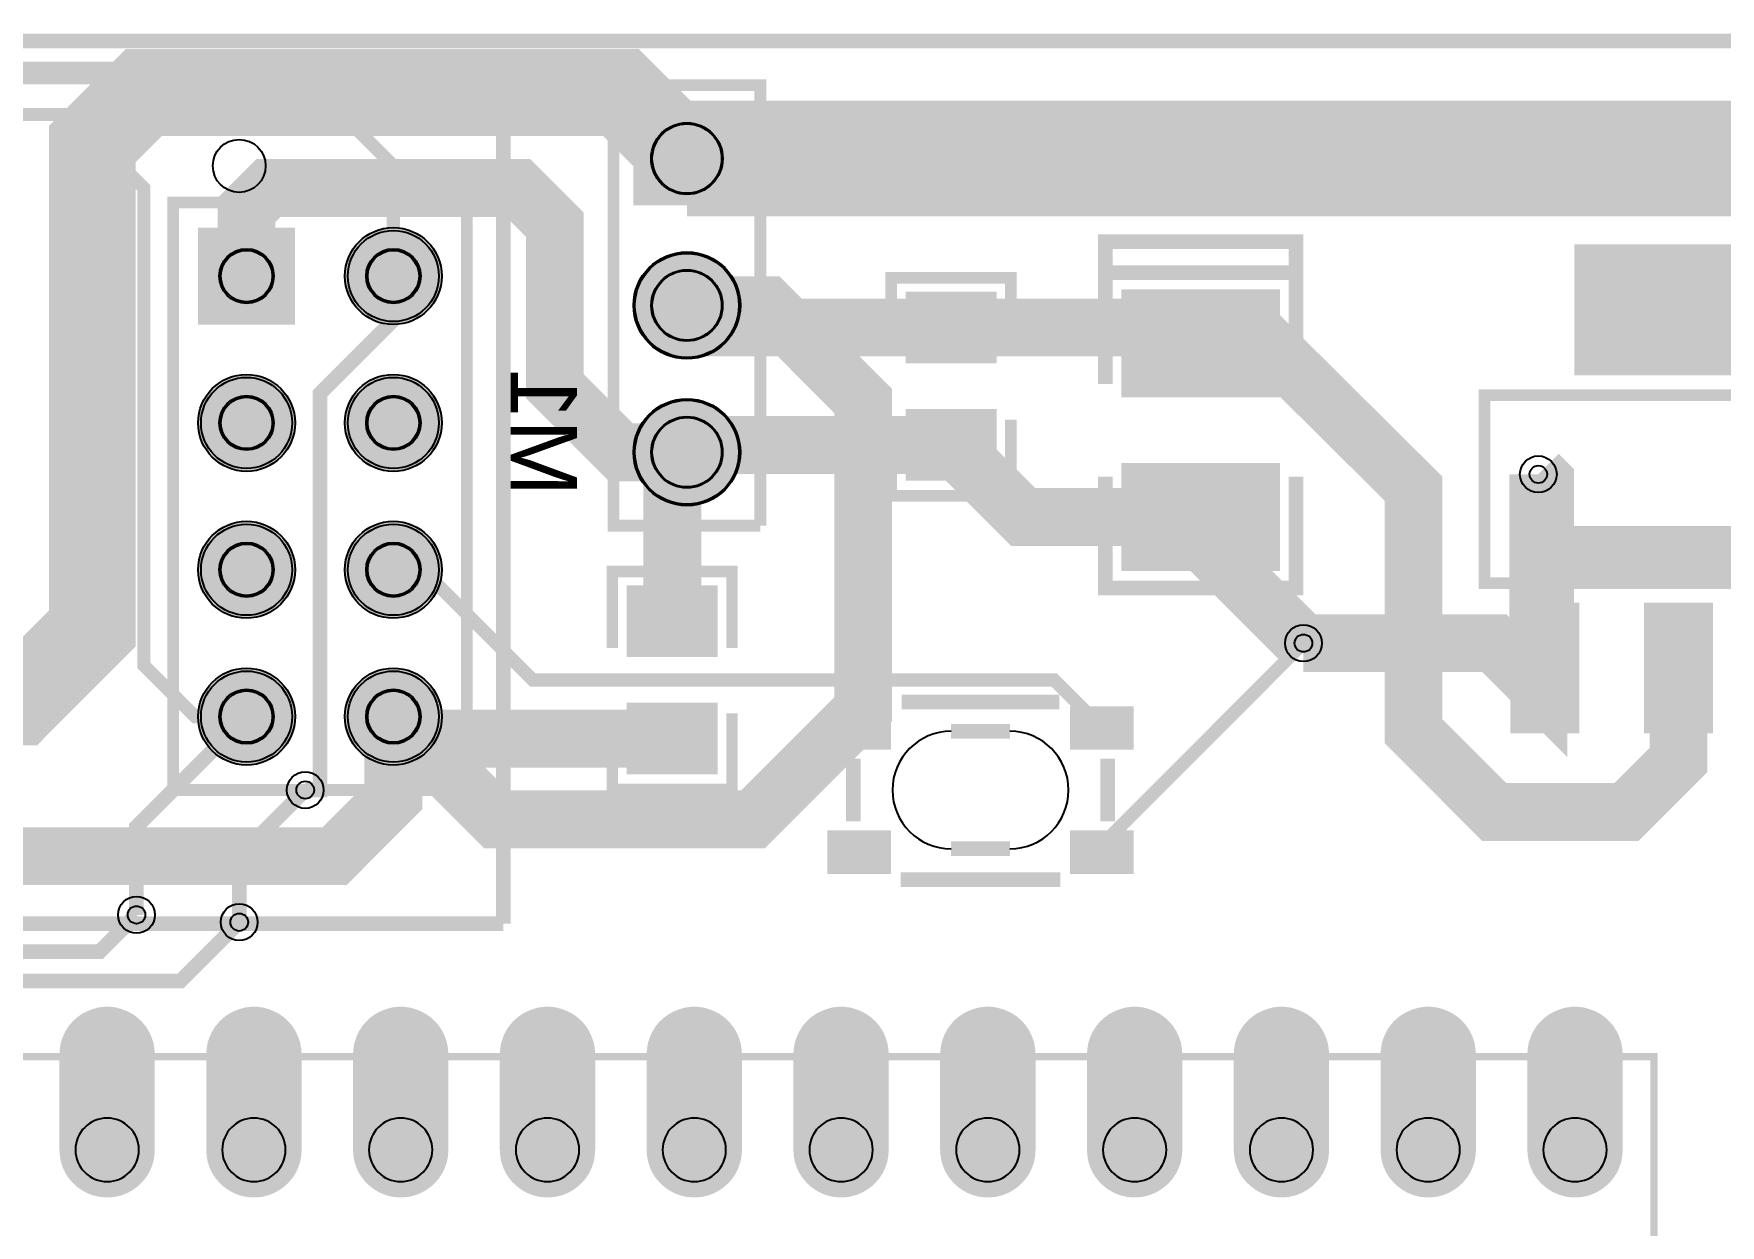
# Model space of a CAD drawing. Extents: x -5 to 8273, y -8273 to 5.
# Drawn here: x 5825 to 6974, y -806 to 5 of the extents above; entities that cross this region are included whole.
import ezdxf

# ---------------------------------------------------------------- set-up
doc = ezdxf.new("R2010")
doc.units = 9
for name, color, linetype, true_color in [('BoardOutLine', 7, 'Continuous', 0xff00ff), ('BottomLayer', 7, 'Continuous', 0x0000ff), ('BottomSilkLayer', 7, 'Continuous', 0x66cc33), ('BottomSolderMaskLayer', 7, 'Continuous', 0xaa00ff), ('Hole', 7, 'Continuous', 0x222222), ('Multi-Layer', 7, 'Continuous', 0xc0c0c0), ('TopLayer', 7, 'Continuous', 0xff0000), ('TopPasteMaskLayer', 7, 'Continuous', 0x808080), ('TopSilkLayer', 7, 'Continuous', 0xffcc00), ('TopSolderMaskLayer', 7, 'Continuous', 0x800080)]:
    doc.layers.add(name, color=color, linetype=linetype, true_color=true_color)
doc.styles.get("Standard").update_dxf_attribs({"font": 'arial.ttf'})

msp = doc.modelspace()

# ---------------------------------------------------------------- hatches: boundary and pattern name
at = {"layer": 'BottomSolderMaskLayer'}
for points in [[(6306.6, -48.1), (6306.6, -111.9), (6233.4, -111.9), (6233.4, -48.1)], [(6003, -193), (6003, -127), (5937, -127), (5937, -193)], [(6037, -160, 1), (6103, -160, 1)], [(6233.6, -180, 1), (6306.4, -180, 1)], [(5937, -260, 1), (6003, -260, 1)], [(6037, -260, 1), (6103, -260, 1)], [(6233.6, -280, 1), (6306.4, -280, 1)], [(5937, -360, 1), (6003, -360, 1)], [(6037, -360, 1), (6103, -360, 1)], [(5937, -460, 1), (6003, -460, 1)], [(6037, -460, 1), (6103, -460, 1)]]:
    msp.add_hatch(color=256, dxfattribs=at).paths.add_polyline_path(points)
at = {"layer": 'Multi-Layer'}
for points in [[(6305.4, -49), (6305.4, -111), (6234.6, -111), (6234.6, -49)], [(6001, -191), (6001, -129), (5939, -129), (5939, -191)], [(6039, -160, 1), (6101, -160, 1)], [(6234.6, -180, 1), (6305.4, -180, 1)], [(5939, -260, 1), (6001, -260, 1)], [(6039, -260, 1), (6101, -260, 1)], [(6234.6, -280, 1), (6305.4, -280, 1)], [(5939, -360, 1), (6001, -360, 1)], [(6039, -360, 1), (6101, -360, 1)], [(5939, -460, 1), (6001, -460, 1)], [(6039, -460, 1), (6101, -460, 1)], [(5842.5, -755), (5842.8, -759.1), (5843.5, -763.1), (5844.8, -767), (5846.5, -770.7), (5848.7, -774.1), (5851.3, -777.2), (5854.3, -780), (5857.6, -782.4), (5861.2, -784.4), (5865, -785.9), (5868.9, -786.9), (5873, -787.4), (5877, -787.4), (5881.1, -786.9), (5885, -785.9), (5888.8, -784.4), (5892.4, -782.4), (5895.7, -780), (5898.7, -777.2), (5901.3, -774.1), (5903.5, -770.7), (5905.2, -767), (5906.5, -763.1), (5907.2, -759.1), (5907.5, -755), (5907.5, -690), (5907.2, -686), (5906.5, -682), (5905.2, -678.1), (5903.5, -674.4), (5901.3, -670.9), (5898.7, -667.8), (5895.7, -665), (5892.4, -662.6), (5888.8, -660.7), (5885, -659.2), (5881.1, -658.1), (5877, -657.6), (5873, -657.6), (5868.9, -658.1), (5865, -659.2), (5861.2, -660.7), (5857.6, -662.6), (5854.3, -665), (5851.3, -667.8), (5848.7, -670.9), (5846.5, -674.4), (5844.8, -678.1), (5843.5, -682), (5842.8, -686), (5842.5, -690)], [(5942.5, -755), (5942.8, -759.1), (5943.5, -763.1), (5944.8, -767), (5946.5, -770.7), (5948.7, -774.1), (5951.3, -777.2), (5954.3, -780), (5957.6, -782.4), (5961.2, -784.4), (5965, -785.9), (5968.9, -786.9), (5973, -787.4), (5977, -787.4), (5981.1, -786.9), (5985, -785.9), (5988.8, -784.4), (5992.4, -782.4), (5995.7, -780), (5998.7, -777.2), (6001.3, -774.1), (6003.5, -770.7), (6005.2, -767), (6006.5, -763.1), (6007.2, -759.1), (6007.5, -755), (6007.5, -690), (6007.2, -686), (6006.5, -682), (6005.2, -678.1), (6003.5, -674.4), (6001.3, -670.9), (5998.7, -667.8), (5995.7, -665), (5992.4, -662.6), (5988.8, -660.7), (5985, -659.2), (5981.1, -658.1), (5977, -657.6), (5973, -657.6), (5968.9, -658.1), (5965, -659.2), (5961.2, -660.7), (5957.6, -662.6), (5954.3, -665), (5951.3, -667.8), (5948.7, -670.9), (5946.5, -674.4), (5944.8, -678.1), (5943.5, -682), (5942.8, -686), (5942.5, -690)], [(6042.5, -755), (6042.8, -759.1), (6043.5, -763.1), (6044.8, -767), (6046.5, -770.7), (6048.7, -774.1), (6051.3, -777.2), (6054.3, -780), (6057.6, -782.4), (6061.2, -784.4), (6065, -785.9), (6068.9, -786.9), (6073, -787.4), (6077, -787.4), (6081.1, -786.9), (6085, -785.9), (6088.8, -784.4), (6092.4, -782.4), (6095.7, -780), (6098.7, -777.2), (6101.3, -774.1), (6103.5, -770.7), (6105.2, -767), (6106.5, -763.1), (6107.2, -759.1), (6107.5, -755), (6107.5, -690), (6107.2, -686), (6106.5, -682), (6105.2, -678.1), (6103.5, -674.4), (6101.3, -670.9), (6098.7, -667.8), (6095.7, -665), (6092.4, -662.6), (6088.8, -660.7), (6085, -659.2), (6081.1, -658.1), (6077, -657.6), (6073, -657.6), (6068.9, -658.1), (6065, -659.2), (6061.2, -660.7), (6057.6, -662.6), (6054.3, -665), (6051.3, -667.8), (6048.7, -670.9), (6046.5, -674.4), (6044.8, -678.1), (6043.5, -682), (6042.8, -686), (6042.5, -690)], [(6142.5, -755), (6142.8, -759.1), (6143.5, -763.1), (6144.8, -767), (6146.5, -770.7), (6148.7, -774.1), (6151.3, -777.2), (6154.3, -780), (6157.6, -782.4), (6161.2, -784.4), (6165, -785.9), (6168.9, -786.9), (6173, -787.4), (6177, -787.4), (6181.1, -786.9), (6185, -785.9), (6188.8, -784.4), (6192.4, -782.4), (6195.7, -780), (6198.7, -777.2), (6201.3, -774.1), (6203.5, -770.7), (6205.2, -767), (6206.5, -763.1), (6207.2, -759.1), (6207.5, -755), (6207.5, -690), (6207.2, -686), (6206.5, -682), (6205.2, -678.1), (6203.5, -674.4), (6201.3, -670.9), (6198.7, -667.8), (6195.7, -665), (6192.4, -662.6), (6188.8, -660.7), (6185, -659.2), (6181.1, -658.1), (6177, -657.6), (6173, -657.6), (6168.9, -658.1), (6165, -659.2), (6161.2, -660.7), (6157.6, -662.6), (6154.3, -665), (6151.3, -667.8), (6148.7, -670.9), (6146.5, -674.4), (6144.8, -678.1), (6143.5, -682), (6142.8, -686), (6142.5, -690)], [(6242.5, -755), (6242.8, -759.1), (6243.5, -763.1), (6244.8, -767), (6246.5, -770.7), (6248.7, -774.1), (6251.3, -777.2), (6254.3, -780), (6257.6, -782.4), (6261.2, -784.4), (6265, -785.9), (6268.9, -786.9), (6273, -787.4), (6277, -787.4), (6281.1, -786.9), (6285, -785.9), (6288.8, -784.4), (6292.4, -782.4), (6295.7, -780), (6298.7, -777.2), (6301.3, -774.1), (6303.5, -770.7), (6305.2, -767), (6306.5, -763.1), (6307.2, -759.1), (6307.5, -755), (6307.5, -690), (6307.2, -686), (6306.5, -682), (6305.2, -678.1), (6303.5, -674.4), (6301.3, -670.9), (6298.7, -667.8), (6295.7, -665), (6292.4, -662.6), (6288.8, -660.7), (6285, -659.2), (6281.1, -658.1), (6277, -657.6), (6273, -657.6), (6268.9, -658.1), (6265, -659.2), (6261.2, -660.7), (6257.6, -662.6), (6254.3, -665), (6251.3, -667.8), (6248.7, -670.9), (6246.5, -674.4), (6244.8, -678.1), (6243.5, -682), (6242.8, -686), (6242.5, -690)], [(6342.5, -755), (6342.8, -759.1), (6343.5, -763.1), (6344.8, -767), (6346.5, -770.7), (6348.7, -774.1), (6351.3, -777.2), (6354.3, -780), (6357.6, -782.4), (6361.2, -784.4), (6365, -785.9), (6368.9, -786.9), (6373, -787.4), (6377, -787.4), (6381.1, -786.9), (6385, -785.9), (6388.8, -784.4), (6392.4, -782.4), (6395.7, -780), (6398.7, -777.2), (6401.3, -774.1), (6403.5, -770.7), (6405.2, -767), (6406.5, -763.1), (6407.2, -759.1), (6407.5, -755), (6407.5, -690), (6407.2, -686), (6406.5, -682), (6405.2, -678.1), (6403.5, -674.4), (6401.3, -670.9), (6398.7, -667.8), (6395.7, -665), (6392.4, -662.6), (6388.8, -660.7), (6385, -659.2), (6381.1, -658.1), (6377, -657.6), (6373, -657.6), (6368.9, -658.1), (6365, -659.2), (6361.2, -660.7), (6357.6, -662.6), (6354.3, -665), (6351.3, -667.8), (6348.7, -670.9), (6346.5, -674.4), (6344.8, -678.1), (6343.5, -682), (6342.8, -686), (6342.5, -690)], [(6442.5, -755), (6442.8, -759.1), (6443.5, -763.1), (6444.8, -767), (6446.5, -770.7), (6448.7, -774.1), (6451.3, -777.2), (6454.3, -780), (6457.6, -782.4), (6461.2, -784.4), (6465, -785.9), (6468.9, -786.9), (6473, -787.4), (6477, -787.4), (6481.1, -786.9), (6485, -785.9), (6488.8, -784.4), (6492.4, -782.4), (6495.7, -780), (6498.7, -777.2), (6501.3, -774.1), (6503.5, -770.7), (6505.2, -767), (6506.5, -763.1), (6507.2, -759.1), (6507.5, -755), (6507.5, -690), (6507.2, -686), (6506.5, -682), (6505.2, -678.1), (6503.5, -674.4), (6501.3, -670.9), (6498.7, -667.8), (6495.7, -665), (6492.4, -662.6), (6488.8, -660.7), (6485, -659.2), (6481.1, -658.1), (6477, -657.6), (6473, -657.6), (6468.9, -658.1), (6465, -659.2), (6461.2, -660.7), (6457.6, -662.6), (6454.3, -665), (6451.3, -667.8), (6448.7, -670.9), (6446.5, -674.4), (6444.8, -678.1), (6443.5, -682), (6442.8, -686), (6442.5, -690)], [(6542.5, -755), (6542.8, -759.1), (6543.5, -763.1), (6544.8, -767), (6546.5, -770.7), (6548.7, -774.1), (6551.3, -777.2), (6554.3, -780), (6557.6, -782.4), (6561.2, -784.4), (6565, -785.9), (6568.9, -786.9), (6573, -787.4), (6577, -787.4), (6581.1, -786.9), (6585, -785.9), (6588.8, -784.4), (6592.4, -782.4), (6595.7, -780), (6598.7, -777.2), (6601.3, -774.1), (6603.5, -770.7), (6605.2, -767), (6606.5, -763.1), (6607.2, -759.1), (6607.5, -755), (6607.5, -690), (6607.2, -686), (6606.5, -682), (6605.2, -678.1), (6603.5, -674.4), (6601.3, -670.9), (6598.7, -667.8), (6595.7, -665), (6592.4, -662.6), (6588.8, -660.7), (6585, -659.2), (6581.1, -658.1), (6577, -657.6), (6573, -657.6), (6568.9, -658.1), (6565, -659.2), (6561.2, -660.7), (6557.6, -662.6), (6554.3, -665), (6551.3, -667.8), (6548.7, -670.9), (6546.5, -674.4), (6544.8, -678.1), (6543.5, -682), (6542.8, -686), (6542.5, -690)], [(6642.5, -755), (6642.8, -759.1), (6643.5, -763.1), (6644.8, -767), (6646.5, -770.7), (6648.7, -774.1), (6651.3, -777.2), (6654.3, -780), (6657.6, -782.4), (6661.2, -784.4), (6665, -785.9), (6668.9, -786.9), (6673, -787.4), (6677, -787.4), (6681.1, -786.9), (6685, -785.9), (6688.8, -784.4), (6692.4, -782.4), (6695.7, -780), (6698.7, -777.2), (6701.3, -774.1), (6703.5, -770.7), (6705.2, -767), (6706.5, -763.1), (6707.2, -759.1), (6707.5, -755), (6707.5, -690), (6707.2, -686), (6706.5, -682), (6705.2, -678.1), (6703.5, -674.4), (6701.3, -670.9), (6698.7, -667.8), (6695.7, -665), (6692.4, -662.6), (6688.8, -660.7), (6685, -659.2), (6681.1, -658.1), (6677, -657.6), (6673, -657.6), (6668.9, -658.1), (6665, -659.2), (6661.2, -660.7), (6657.6, -662.6), (6654.3, -665), (6651.3, -667.8), (6648.7, -670.9), (6646.5, -674.4), (6644.8, -678.1), (6643.5, -682), (6642.8, -686), (6642.5, -690)], [(6742.5, -755), (6742.8, -759.1), (6743.5, -763.1), (6744.8, -767), (6746.5, -770.7), (6748.7, -774.1), (6751.3, -777.2), (6754.3, -780), (6757.6, -782.4), (6761.2, -784.4), (6765, -785.9), (6768.9, -786.9), (6773, -787.4), (6777, -787.4), (6781.1, -786.9), (6785, -785.9), (6788.8, -784.4), (6792.4, -782.4), (6795.7, -780), (6798.7, -777.2), (6801.3, -774.1), (6803.5, -770.7), (6805.2, -767), (6806.5, -763.1), (6807.2, -759.1), (6807.5, -755), (6807.5, -690), (6807.2, -686), (6806.5, -682), (6805.2, -678.1), (6803.5, -674.4), (6801.3, -670.9), (6798.7, -667.8), (6795.7, -665), (6792.4, -662.6), (6788.8, -660.7), (6785, -659.2), (6781.1, -658.1), (6777, -657.6), (6773, -657.6), (6768.9, -658.1), (6765, -659.2), (6761.2, -660.7), (6757.6, -662.6), (6754.3, -665), (6751.3, -667.8), (6748.7, -670.9), (6746.5, -674.4), (6744.8, -678.1), (6743.5, -682), (6742.8, -686), (6742.5, -690)], [(6842.5, -755), (6842.8, -759.1), (6843.5, -763.1), (6844.8, -767), (6846.5, -770.7), (6848.7, -774.1), (6851.3, -777.2), (6854.3, -780), (6857.6, -782.4), (6861.2, -784.4), (6865, -785.9), (6868.9, -786.9), (6873, -787.4), (6877, -787.4), (6881.1, -786.9), (6885, -785.9), (6888.8, -784.4), (6892.4, -782.4), (6895.7, -780), (6898.7, -777.2), (6901.3, -774.1), (6903.5, -770.7), (6905.2, -767), (6906.5, -763.1), (6907.2, -759.1), (6907.5, -755), (6907.5, -690), (6907.2, -686), (6906.5, -682), (6905.2, -678.1), (6903.5, -674.4), (6901.3, -670.9), (6898.7, -667.8), (6895.7, -665), (6892.4, -662.6), (6888.8, -660.7), (6885, -659.2), (6881.1, -658.1), (6877, -657.6), (6873, -657.6), (6868.9, -658.1), (6865, -659.2), (6861.2, -660.7), (6857.6, -662.6), (6854.3, -665), (6851.3, -667.8), (6848.7, -670.9), (6846.5, -674.4), (6844.8, -678.1), (6843.5, -682), (6842.8, -686), (6842.5, -690)]]:
    msp.add_hatch(color=256, dxfattribs=at).paths.add_polyline_path(points)
at = {"layer": 'TopLayer'}
for points in [[(6876.5, -140.5), (7014.5, -140.5), (7014.5, -225.5), (6876.5, -225.5)], [(6421.5, -217.8), (6421.5, -172.2), (6478.5, -172.2), (6478.5, -217.8)], [(6671.2, -170.5), (6671.2, -241.3), (6568.8, -241.3), (6568.8, -170.5)], [(6421.5, -297.8), (6421.5, -252.2), (6478.5, -252.2), (6478.5, -297.8)], [(6671.2, -288.7), (6671.2, -359.5), (6568.8, -359.5), (6568.8, -288.7)], [(6231.5, -417.8), (6231.5, -372.2), (6288.5, -372.2), (6288.5, -417.8)], [(6833, -384.5), (6876, -384.5), (6876, -469.5), (6833, -469.5)], [(6924, -384.5), (6967, -384.5), (6967, -469.5), (6924, -469.5)], [(6231.5, -497.8), (6231.5, -452.2), (6288.5, -452.2), (6288.5, -497.8)], [(6366.7, -453.9), (6408, -453.9), (6408, -481.5), (6366.7, -481.5)], [(6532, -453.9), (6573.3, -453.9), (6573.3, -481.5), (6532, -481.5)], [(6366.7, -538.5), (6408, -538.5), (6408, -566.1), (6366.7, -566.1)], [(6532, -538.5), (6573.3, -538.5), (6573.3, -566.1), (6532, -566.1)]]:
    msp.add_hatch(color=256, dxfattribs=at).paths.add_polyline_path(points)
at = {"layer": 'TopPasteMaskLayer'}
for points in [[(6876.5, -140.5), (7014.5, -140.5), (7014.5, -225.5), (6876.5, -225.5)], [(6421.5, -217.8), (6421.5, -172.2), (6478.5, -172.2), (6478.5, -217.8)], [(6671.2, -170.5), (6671.2, -241.3), (6568.8, -241.3), (6568.8, -170.5)], [(6421.5, -297.8), (6421.5, -252.2), (6478.5, -252.2), (6478.5, -297.8)], [(6671.2, -288.7), (6671.2, -359.5), (6568.8, -359.5), (6568.8, -288.7)], [(6231.5, -417.8), (6231.5, -372.2), (6288.5, -372.2), (6288.5, -417.8)], [(6833, -384.5), (6876, -384.5), (6876, -469.5), (6833, -469.5)], [(6924, -384.5), (6967, -384.5), (6967, -469.5), (6924, -469.5)], [(6231.5, -497.8), (6231.5, -452.2), (6288.5, -452.2), (6288.5, -497.8)], [(6366.7, -453.9), (6408, -453.9), (6408, -481.5), (6366.7, -481.5)], [(6532, -453.9), (6573.3, -453.9), (6573.3, -481.5), (6532, -481.5)], [(6366.7, -538.5), (6408, -538.5), (6408, -566.1), (6366.7, -566.1)], [(6532, -538.5), (6573.3, -538.5), (6573.3, -566.1), (6532, -566.1)]]:
    msp.add_hatch(color=256, dxfattribs=at).paths.add_polyline_path(points)
at = {"layer": 'TopSolderMaskLayer'}
for points in [[(6306.6, -48.1), (6306.6, -111.9), (6233.4, -111.9), (6233.4, -48.1)], [(6003, -193), (6003, -127), (5937, -127), (5937, -193)], [(6037, -160, 1), (6103, -160, 1)], [(6233.6, -180, 1), (6306.4, -180, 1)], [(6874.5, -138.5), (7016.5, -138.5), (7016.5, -227.5), (6874.5, -227.5)], [(6419, -219.4), (6419, -170.6), (6481, -170.6), (6481, -219.4)], [(6674.1, -169.1), (6674.1, -242.7), (6565.9, -242.7), (6565.9, -169.1)], [(5937, -260, 1), (6003, -260, 1)], [(6037, -260, 1), (6103, -260, 1)], [(6233.6, -280, 1), (6306.4, -280, 1)], [(6419, -299.4), (6419, -250.6), (6481, -250.6), (6481, -299.4)], [(6674.1, -287.3), (6674.1, -360.9), (6565.9, -360.9), (6565.9, -287.3)], [(5937, -360, 1), (6003, -360, 1)], [(6037, -360, 1), (6103, -360, 1)], [(6229, -419.4), (6229, -370.6), (6291, -370.6), (6291, -419.4)], [(6831, -382.5), (6878, -382.5), (6878, -471.5), (6831, -471.5)], [(6922, -382.5), (6969, -382.5), (6969, -471.5), (6922, -471.5)], [(5937, -460, 1), (6003, -460, 1)], [(6037, -460, 1), (6103, -460, 1)], [(6229, -499.4), (6229, -450.6), (6291, -450.6), (6291, -499.4)], [(6365.7, -452.9), (6409, -452.9), (6409, -482.5), (6365.7, -482.5)], [(6531, -452.9), (6574.4, -452.9), (6574.4, -482.5), (6531, -482.5)], [(6365.7, -537.5), (6409, -537.5), (6409, -567.1), (6365.7, -567.1)], [(6531, -537.5), (6574.4, -537.5), (6574.4, -567.1), (6531, -567.1)]]:
    msp.add_hatch(color=256, dxfattribs=at).paths.add_polyline_path(points)

# ---------------------------------------------------------------- linework, layer by layer
at = {"layer": 'BoardOutLine', "const_width": 10}
msp.add_lwpolyline([(0, 0), (8267.7, 0), (8267.7, -8267.7), (0, -8267.7), (0, 0)], close=True, dxfattribs=at)
at = {"layer": 'BottomLayer'}
for points, const_width in [([(5500, -450), (5815, -450), (5865, -400), (5865, -70), (5900, -35), (6225, -35), (6270, -80)], 59.1), ([(6270, -280), (6225, -280), (6180, -235), (6180, -125), (6155, -100), (5985, -100), (5970, -115), (5970, -160)], 39.4), ([(6270, -180), (6325, -180), (6390, -245), (6390, -455), (6315, -530), (6140, -530), (6070, -460)], 39.4), ([(6690, -410), (6820, -410), (6850, -440), (6850, -295)], 39.4), ([(5895, -595), (5895, -535), (5970, -460)], 10), ([(5965, -600), (5965, -555), (6010, -510)], 10)]:
    msp.add_lwpolyline(points, dxfattribs=dict(at, const_width=const_width))
at = {"layer": 'BottomSilkLayer'}
for points, const_width in [([(6145, -19), (5161, -19)], 10), ([(6145, -601), (6145, -19)], 10), ([(6145, -601), (5161, -601)], 10), ([(4931.7, -1518), (4921.1, -1518.4), (4921.1, -691.6), (6928.9, -691.6), (6928.9, -1518.4), (4921.1, -1518.4)], 5)]:
    msp.add_lwpolyline(points, dxfattribs=dict(at, const_width=const_width))
at = {"layer": 'BottomSilkLayer', "const_width": 8}
msp.add_lwpolyline([(6120, -510), (5920, -510), (5920, -110), (6120, -110), (6120, -510)], close=True, dxfattribs=at)
at = {"layer": 'BottomSolderMaskLayer'}
for centre, radius in [((6270, -80), 24.4), ((6070, -160), 33), ((5970, -160), 18.6), ((6070, -160), 18.6), ((6270, -180), 36.4), ((6270, -180), 24.3), ((5970, -260), 33), ((6070, -260), 33), ((5970, -260), 18.6), ((6070, -260), 18.6), ((6270, -280), 36.4), ((6270, -280), 24.3), ((5970, -360), 33), ((6070, -360), 33), ((5970, -360), 18.6), ((6070, -360), 18.6), ((5970, -460), 33), ((6070, -460), 33), ((5970, -460), 18.6), ((6070, -460), 18.6)]:
    msp.add_circle(centre, radius, dxfattribs=at)
at = {"layer": 'Hole'}
for centre in [(6850, -295), (6690, -410), (6010, -510), (5895, -595), (5965, -600)]:
    msp.add_circle(centre, 6, dxfattribs=at)
at = {"layer": 'Multi-Layer'}
for points in [[(5853.4, -755), (5853.4, -755)], [(5896.6, -755), (5896.6, -755)], [(5953.4, -755), (5953.4, -755)], [(5996.6, -755), (5996.6, -755)], [(6053.4, -755), (6053.4, -755)], [(6096.6, -755), (6096.6, -755)], [(6153.4, -755), (6153.4, -755)], [(6196.6, -755), (6196.6, -755)], [(6253.4, -755), (6253.4, -755)], [(6296.6, -755), (6296.6, -755)], [(6353.4, -755), (6353.4, -755)], [(6396.6, -755), (6396.6, -755)], [(6453.4, -755), (6453.4, -755)], [(6496.6, -755), (6496.6, -755)], [(6553.4, -755), (6553.4, -755)], [(6596.6, -755), (6596.6, -755)], [(6653.4, -755), (6653.4, -755)], [(6696.6, -755), (6696.6, -755)], [(6753.4, -755), (6753.4, -755)], [(6796.6, -755), (6796.6, -755)], [(6853.4, -755), (6853.4, -755)], [(6896.6, -755), (6896.6, -755)]]:
    msp.add_lwpolyline(points, close=True, dxfattribs=at)
for centre, radius in [((6270, -80), 23.6), ((6070, -160), 31), ((5970, -160), 17.5), ((6070, -160), 17.5), ((6270, -180), 35.4), ((6270, -180), 23.6), ((5970, -260), 31), ((6070, -260), 31), ((5970, -260), 17.5), ((6070, -260), 17.5), ((6270, -280), 35.4), ((6270, -280), 23.6), ((6850, -295), 12.5), ((5970, -360), 31), ((6070, -360), 31), ((5970, -360), 17.5), ((6070, -360), 17.5), ((6690, -410), 12.5), ((5970, -460), 31), ((6070, -460), 31), ((5970, -460), 17.5), ((6070, -460), 17.5), ((6010, -510), 12.5), ((5895, -595), 12.5), ((5965, -600), 12.5)]:
    msp.add_circle(centre, radius, dxfattribs=at)
for centre, start, end in [((5875, -755), 360, 540), ((5975, -755), 360, 540), ((6075, -755), 360, 540), ((6175, -755), 360, 540), ((6275, -755), 360, 540), ((6375, -755), 360, 540), ((6475, -755), 360, 540), ((6575, -755), 360, 540), ((6675, -755), 360, 540), ((6775, -755), 360, 540), ((6875, -755), 360, 540), ((5875, -755), 540, 360), ((5975, -755), 540, 360), ((6075, -755), 540, 360), ((6175, -755), 540, 360), ((6275, -755), 540, 360), ((6375, -755), 540, 360), ((6475, -755), 540, 360), ((6575, -755), 540, 360), ((6675, -755), 540, 360), ((6775, -755), 540, 360), ((6875, -755), 540, 360)]:
    msp.add_arc(centre, 21.6, start, end, dxfattribs=at)
at = {"layer": 'TopLayer'}
for points, const_width in [([(4485, -180), (4640, -25), (6010, -25), (6070, -85), (6070, -160)], 9), ([(5970, -460), (5935, -460), (5900, -425), (5900, -100), (5850, -50), (4685, -50)], 9), ([(6270, -80), (6595, -80), (7435, -80), (7685, -330), (7685, -610)], 78.7), ([(6010, -510), (6020, -510), (6020, -240), (6070, -190), (6070, -160)], 10), ([(6270, -180), (6285, -195), (6450, -195)], 39.4), ([(6450, -195), (6620, -195), (6620, -205.9)], 39.4), ([(6945.5, -427), (6945.5, -489.5), (6910, -525), (6820, -525), (6765, -470), (6765, -304.8), (6665.3, -205.8), (6620, -205.9)], 39.4), ([(6270, -280), (6260, -290), (6260, -395)], 39.4), ([(6270, -280), (6275, -275), (6450, -275)], 39.4), ([(6450, -275), (6499.1, -324.1), (6620, -324.1)], 39.4), ([(6854.5, -427), (6854.5, -299.5), (6850, -295)], 39.4), ([(6620, -324.1), (6620, -340), (6690, -410)], 39.4), ([(7225, -350), (6865, -350), (6854.5, -360.5), (6854.5, -427)], 39.4), ([(6070, -360), (6090, -360), (6165, -435), (6520, -435), (6552.7, -467.7)], 9), ([(6552.7, -552.3), (6552.7, -547.3), (6690, -410)], 9), ([(6070, -460), (6070, -515), (6030, -555), (5345, -555), (5305, -515)], 39.4), ([(6070, -460), (6085, -475), (6260, -475)], 39.4), ([(4975, -755), (4975, -645), (5000, -620), (5870, -620), (5895, -595)], 10), ([(5075, -755), (5075, -670), (5105, -640), (5925, -640), (5965, -600)], 10)]:
    msp.add_lwpolyline(points, dxfattribs=dict(at, const_width=const_width))
at = {"layer": 'TopSilkLayer'}
for points, const_width in [([(6320, -105), (6320, -30), (6220, -30), (6220, -330), (6320, -330)], 8), ([(6320, -330), (6320, -105)], 7.99), ([(6555, -233.5), (6555, -157.6), (6685, -157.6), (6685, -136.6), (6555, -136.6), (6555, -157.6)], 10), ([(6490.7, -213.2), (6490.7, -161.2), (6409.2, -161.2), (6409.2, -213.2)], 7.87), ([(6685, -233.5), (6685, -157.6)], 10), ([(6490.7, -257.7), (6490.7, -309.7), (6409.2, -309.7), (6409.2, -257.7)], 7.87), ([(6685, -296.5), (6685, -372.4), (6555, -372.4), (6555, -296.5)], 10), ([(6300.7, -413.2), (6300.7, -361.2), (6219.2, -361.2), (6219.2, -413.2)], 7.87), ([(6523.8, -450), (6416.2, -450)], 10), ([(6300.7, -457.7), (6300.7, -509.7), (6219.2, -509.7), (6219.2, -457.7)], 7.87), ([(6450, -470), (6490, -470)], 10), ([(6383.4, -488.6), (6383.4, -531.4)], 10), ([(6556.6, -488.6), (6556.6, -531.4)], 10), ([(6450, -550), (6490, -550)], 10), ([(6415.6, -571), (6524.4, -571)], 10)]:
    msp.add_lwpolyline(points, dxfattribs=dict(at, const_width=const_width))
at = {"layer": 'TopSilkLayer', "const_width": 7.9}
msp.add_lwpolyline([(7077.1, -369.1), (6813.3, -369.1), (6813.3, -241.2), (7077.1, -241.2), (7077.1, -369.1)], close=True, dxfattribs=at)
at = {"layer": 'TopSilkLayer'}
msp.add_circle((5965, -85), 18, dxfattribs=at)
for centre, start, end in [((6450, -510), 90, 270), ((6490, -510), 270, 90)]:
    msp.add_arc(centre, 40, start, end, dxfattribs=at)
at = {"layer": 'TopSolderMaskLayer'}
for centre, radius in [((6270, -80), 24.4), ((6070, -160), 33), ((5970, -160), 18.6), ((6070, -160), 18.6), ((6270, -180), 36.4), ((6270, -180), 24.3), ((5970, -260), 33), ((6070, -260), 33), ((5970, -260), 18.6), ((6070, -260), 18.6), ((6270, -280), 36.4), ((6270, -280), 24.3), ((5970, -360), 33), ((6070, -360), 33), ((5970, -360), 18.6), ((6070, -360), 18.6), ((5970, -460), 33), ((6070, -460), 33), ((5970, -460), 18.6), ((6070, -460), 18.6)]:
    msp.add_circle(centre, radius, dxfattribs=at)

# ---------------------------------------------------------------- texts
at = {"layer": 'BottomSilkLayer', "text_generation_flag": 2}
msp.add_text('M1', height=45, rotation=270, dxfattribs=at).set_placement((6150, -310))

doc.saveas('drawing.dxf')
